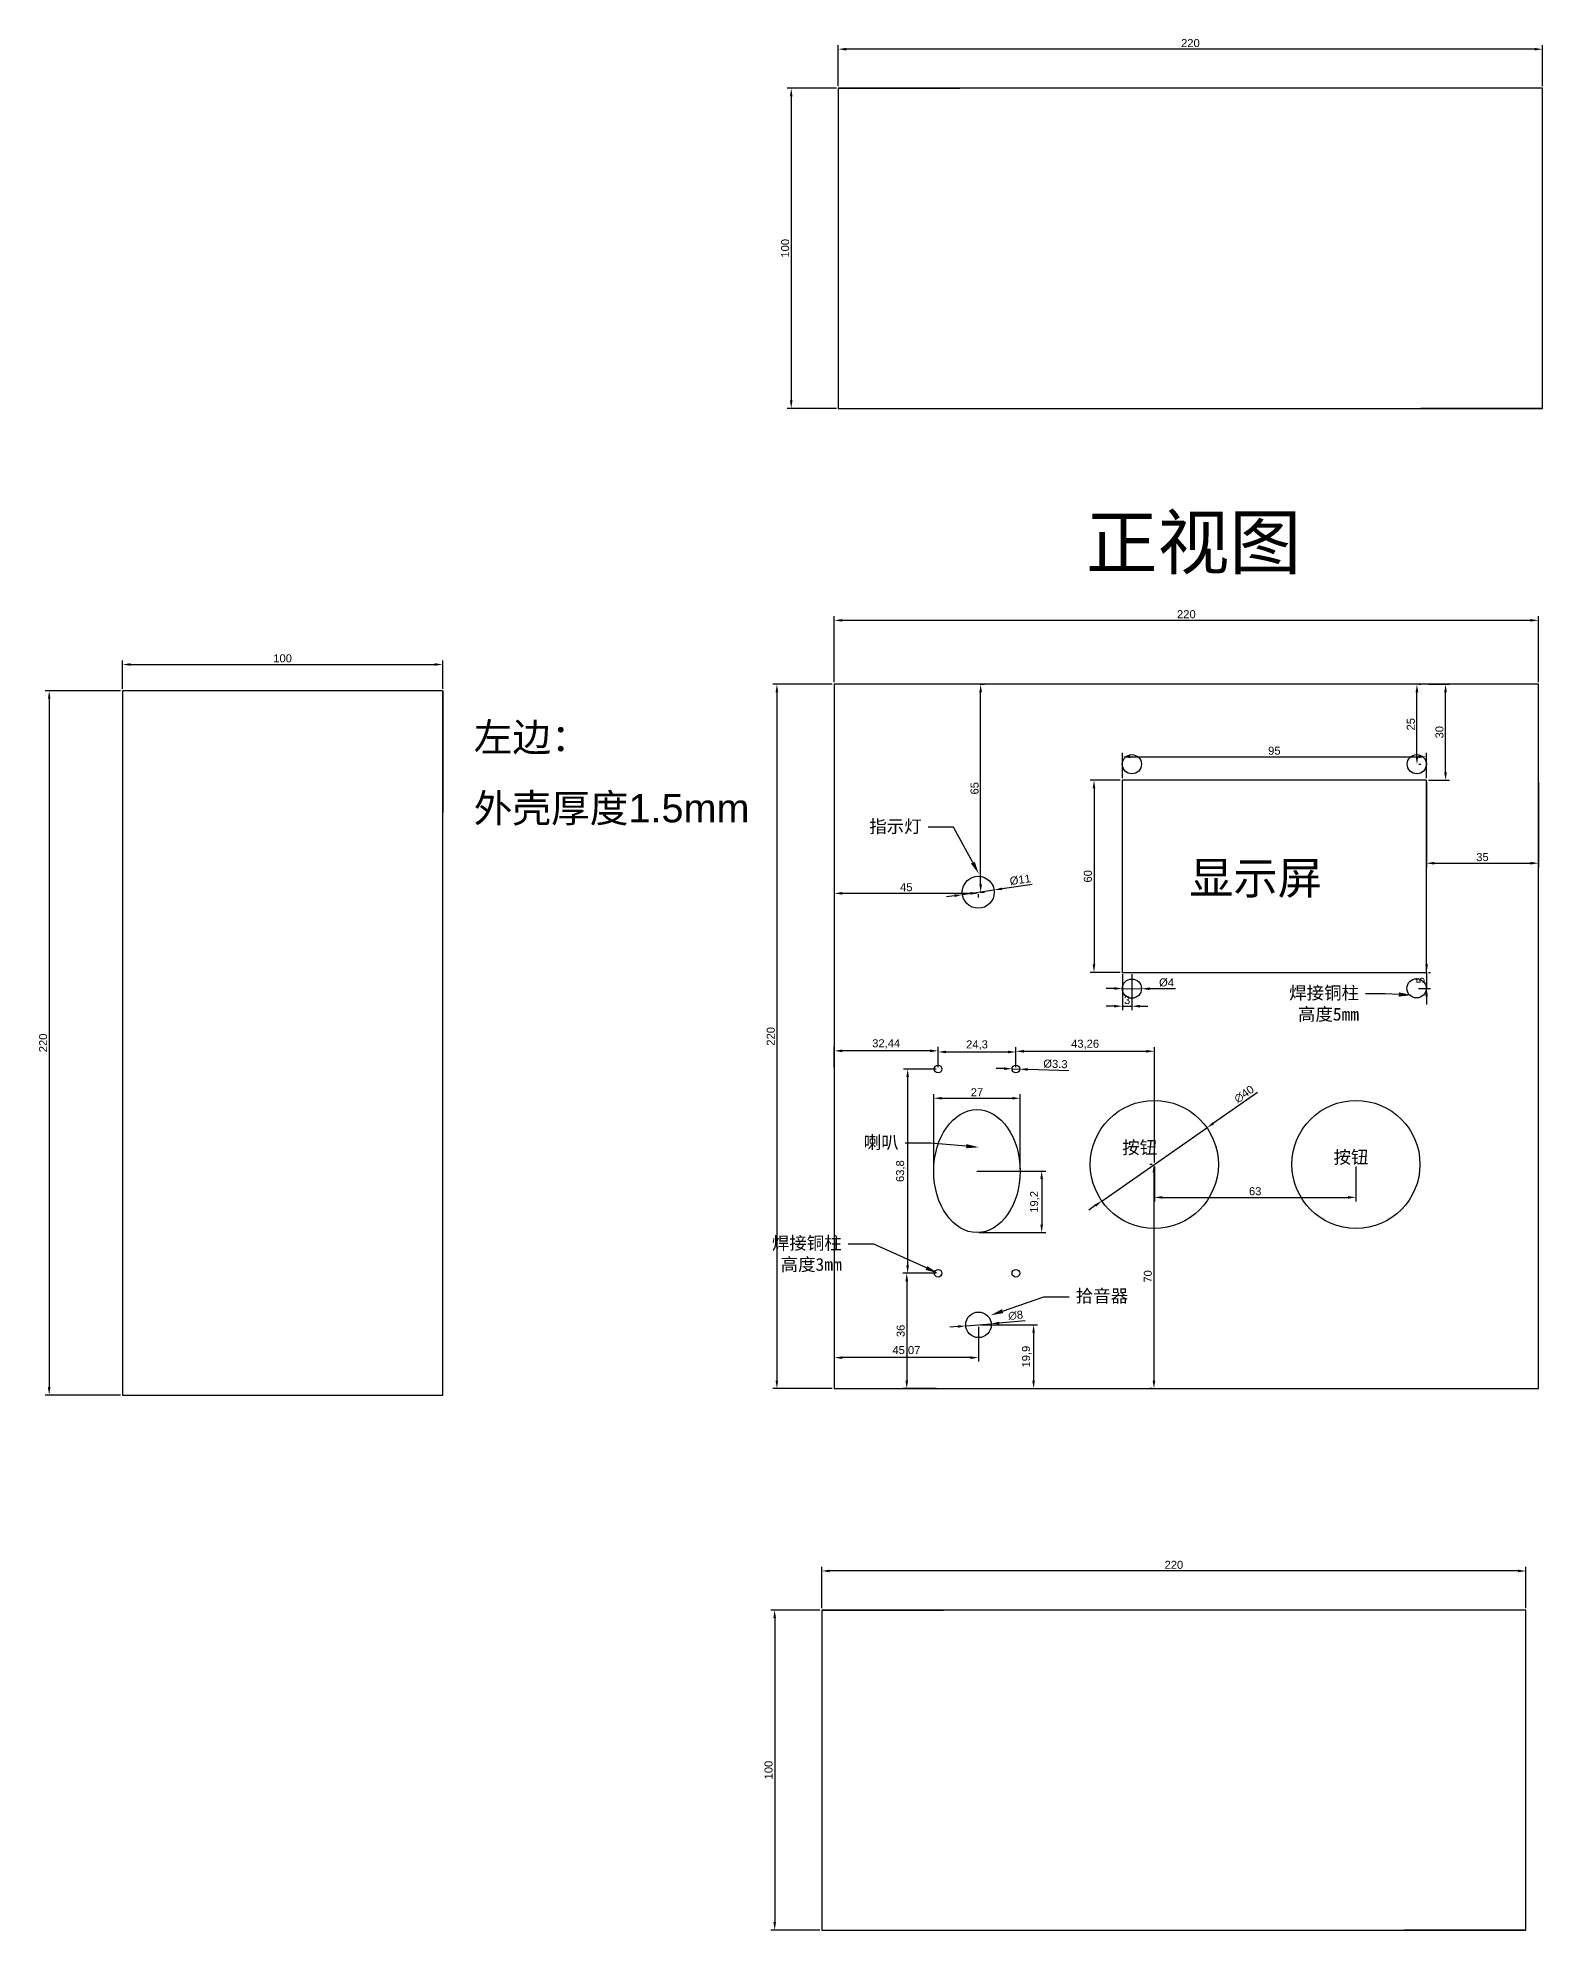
# Model space of a CAD drawing. Header units: millimetres. Extents: x 2217 to 3511, y 1405 to 1996.
# Drawn here: x 2217 to 2692, y 1405 to 1996 of the extents above; entities that cross this region are included whole.
import ezdxf
from ezdxf import colors
from ezdxf.entities.mleader import LeaderData, LeaderLine
from ezdxf.math import Vec2, Vec3

# ---------------------------------------------------------------- set-up
doc = ezdxf.new("R2010")
doc.units = ezdxf.units.MM
doc.linetypes.add('JIS_02_1.2', pattern=[2.5, 1.25, -1.25])
doc.layers.add('虚线', color=7, linetype='JIS_02_1.2')
doc.styles.get("Standard").update_dxf_attribs({"font": 'arial.ttf'})
doc.dimstyles.new('ISO-25', dxfattribs={"dimtxt": 2.5, "dimasz": 2.5, "dimexe": 1.25, "dimexo": 0.625, "dimtad": 1, "dimtxsty": 'Standard', "dimcen": 2.5, "dimadec": 0, "dimazin": 0, "dimtfac": 1, "dimtmove": 0, "dimatfit": 3, "dimfxl": 1, "dimarcsym": 0})

# ---------------------------------------------------------------- blocks, each defined once
blk = doc.blocks.new('*D17')
at = {"color": 0, "lineweight": -2, "transparency": 16777216}
for p, q in [((2466.07, 1795.14), (2466.07, 1815.72)), ((2686.07, 1795.14), (2686.07, 1815.72)), ((2468.57, 1814.47), (2683.57, 1814.47))]:
    blk.add_line(p, q, dxfattribs=at)
at = {"color": 0, "transparency": 16777216}
for points in [[(2468.57, 1814.88), (2468.57, 1814.05), (2466.07, 1814.47)], [(2683.57, 1814.88), (2683.57, 1814.05), (2686.07, 1814.47)]]:
    blk.add_solid(points, dxfattribs=at)
at = {"layer": 'Defpoints', "color": 0, "transparency": 16777216}
for p in [(2686.07, 1814.47), (2466.07, 1794.51), (2686.07, 1794.51)]:
    blk.add_point(p, dxfattribs=at)
at = {"color": 0, "transparency": 16777216, "insert": (2576.07, 1816.37), "char_height": 2.5, "attachment_point": 5}
blk.add_mtext('220', dxfattribs=at)
blk = doc.blocks.new('*D3')
at = {"color": 0, "lineweight": -2, "transparency": 16777216}
for p, q in [((2527.95, 1731.98), (2518.49, 1730.6)), ((2503.64, 1728.43), (2501.17, 1728.07)), ((2506.12, 1728.79), (2516.01, 1730.24))]:
    blk.add_line(p, q, dxfattribs=at)
at = {"color": 0, "transparency": 16777216}
for points in [[(2503.58, 1728.84), (2503.7, 1728.02), (2506.12, 1728.79)], [(2518.43, 1731.01), (2518.55, 1730.18), (2516.01, 1730.24)]]:
    blk.add_solid(points, dxfattribs=at)
at = {"layer": 'Defpoints', "color": 0, "transparency": 16777216}
for p in [(2506.12, 1728.79), (2516.01, 1730.24)]:
    blk.add_point(p, dxfattribs=at)
at = {"color": 0, "transparency": 16777216, "insert": (2524.17, 1733.42), "char_height": 2.5, "attachment_point": 5, "rotation": 8.30078}
blk.add_mtext('%%C11', dxfattribs=at)
blk = doc.blocks.new('*D4')
at = {"color": 0, "lineweight": -2, "transparency": 16777216}
for p, q in [((2556.07, 1765.14), (2556.07, 1773.09)), ((2558.57, 1771.84), (2648.57, 1771.84)), ((2651.07, 1765.14), (2651.07, 1773.09))]:
    blk.add_line(p, q, dxfattribs=at)
at = {"color": 0, "transparency": 16777216}
for points in [[(2558.57, 1772.25), (2558.57, 1771.42), (2556.07, 1771.84)], [(2648.57, 1772.25), (2648.57, 1771.42), (2651.07, 1771.84)]]:
    blk.add_solid(points, dxfattribs=at)
at = {"layer": 'Defpoints', "color": 0, "transparency": 16777216}
for p in [(2651.07, 1771.84), (2556.07, 1764.51), (2651.07, 1764.51)]:
    blk.add_point(p, dxfattribs=at)
at = {"color": 0, "transparency": 16777216, "insert": (2603.57, 1773.74), "char_height": 2.5, "attachment_point": 5}
blk.add_mtext('95', dxfattribs=at)
blk = doc.blocks.new('*D5')
at = {"color": 0, "lineweight": -2, "transparency": 16777216}
for p, q in [((2555.44, 1764.51), (2545.97, 1764.51)), ((2547.22, 1762.01), (2547.22, 1707.01)), ((2555.44, 1704.51), (2545.97, 1704.51))]:
    blk.add_line(p, q, dxfattribs=at)
at = {"color": 0, "transparency": 16777216}
for points in [[(2546.8, 1762.01), (2547.64, 1762.01), (2547.22, 1764.51)], [(2546.8, 1707.01), (2547.64, 1707.01), (2547.22, 1704.51)]]:
    blk.add_solid(points, dxfattribs=at)
at = {"layer": 'Defpoints', "color": 0, "transparency": 16777216}
for p in [(2556.07, 1764.51), (2547.22, 1704.51), (2556.07, 1704.51)]:
    blk.add_point(p, dxfattribs=at)
at = {"color": 0, "transparency": 16777216, "insert": (2545.32, 1734.51), "char_height": 2.5, "attachment_point": 5, "rotation": 90}
blk.add_mtext('60', dxfattribs=at)
blk = doc.blocks.new('*D6')
at = {"color": 0, "lineweight": -2, "transparency": 16777216}
for p, q in [((2504.66, 1593.86), (2502.17, 1593.65)), ((2507.15, 1594.07), (2515.12, 1594.75)), ((2525.69, 1595.65), (2517.61, 1594.96))]:
    blk.add_line(p, q, dxfattribs=at)
at = {"color": 0, "transparency": 16777216}
for points in [[(2504.62, 1594.28), (2504.69, 1593.45), (2507.15, 1594.07)], [(2517.58, 1595.37), (2517.65, 1594.54), (2515.12, 1594.75)]]:
    blk.add_solid(points, dxfattribs=at)
at = {"layer": 'Defpoints', "color": 0, "transparency": 16777216}
for p in [(2507.15, 1594.07), (2515.12, 1594.75)]:
    blk.add_point(p, dxfattribs=at)
at = {"color": 0, "transparency": 16777216, "insert": (2522.73, 1597.37), "char_height": 2.5, "attachment_point": 5, "rotation": 4.84867}
blk.add_mtext('∅8', dxfattribs=at)
blk = doc.blocks.new('*D7')
at = {"color": 0, "lineweight": -2, "transparency": 16777216}
for p, q in [((2651.07, 1763.89), (2651.07, 1737.35)), ((2686.07, 1763.89), (2686.07, 1737.35)), ((2653.57, 1738.6), (2683.57, 1738.6))]:
    blk.add_line(p, q, dxfattribs=at)
at = {"color": 0, "transparency": 16777216}
for points in [[(2653.57, 1739.02), (2653.57, 1738.18), (2651.07, 1738.6)], [(2683.57, 1739.02), (2683.57, 1738.18), (2686.07, 1738.6)]]:
    blk.add_solid(points, dxfattribs=at)
at = {"layer": 'Defpoints', "color": 0, "transparency": 16777216}
for p in [(2651.07, 1764.51), (2686.07, 1764.51), (2686.07, 1738.6)]:
    blk.add_point(p, dxfattribs=at)
at = {"color": 0, "transparency": 16777216, "insert": (2668.57, 1740.5), "char_height": 2.5, "attachment_point": 5}
blk.add_mtext('35', dxfattribs=at)
blk = doc.blocks.new('*D8')
at = {"color": 0, "lineweight": -2, "transparency": 16777216}
for p, q in [((2651.69, 1794.51), (2658.3, 1794.51)), ((2657.05, 1767.01), (2657.05, 1792.01)), ((2651.69, 1764.51), (2658.3, 1764.51))]:
    blk.add_line(p, q, dxfattribs=at)
at = {"color": 0, "transparency": 16777216}
for points in [[(2656.63, 1792.01), (2657.47, 1792.01), (2657.05, 1794.51)], [(2656.63, 1767.01), (2657.47, 1767.01), (2657.05, 1764.51)]]:
    blk.add_solid(points, dxfattribs=at)
at = {"layer": 'Defpoints', "color": 0, "transparency": 16777216}
for p in [(2651.07, 1794.51), (2657.05, 1794.51), (2651.07, 1764.51)]:
    blk.add_point(p, dxfattribs=at)
at = {"color": 0, "transparency": 16777216, "insert": (2655.15, 1779.51), "char_height": 2.5, "attachment_point": 5, "rotation": 90}
blk.add_mtext('30', dxfattribs=at)
blk = doc.blocks.new('*D9')
at = {"color": 0, "lineweight": -2, "transparency": 16777216}
for p, q in [((2466.07, 1728.89), (2466.07, 1727.94)), ((2508.57, 1729.19), (2468.57, 1729.19)), ((2511.07, 1728.89), (2511.07, 1727.94))]:
    blk.add_line(p, q, dxfattribs=at)
at = {"color": 0, "transparency": 16777216}
for points in [[(2468.57, 1729.61), (2468.57, 1728.77), (2466.07, 1729.19)], [(2508.57, 1729.61), (2508.57, 1728.77), (2511.07, 1729.19)]]:
    blk.add_solid(points, dxfattribs=at)
at = {"layer": 'Defpoints', "color": 0, "transparency": 16777216}
for p in [(2466.07, 1729.51), (2466.07, 1729.19), (2511.07, 1729.51)]:
    blk.add_point(p, dxfattribs=at)
at = {"color": 0, "transparency": 16777216, "insert": (2488.57, 1731.09), "char_height": 2.5, "attachment_point": 5}
blk.add_mtext('45', dxfattribs=at)
blk = doc.blocks.new('*D10')
at = {"color": 0, "lineweight": -2, "transparency": 16777216}
for p, q in [((2511.69, 1794.51), (2513.06, 1794.51)), ((2511.81, 1732.01), (2511.81, 1792.01)), ((2511.69, 1729.51), (2513.06, 1729.51))]:
    blk.add_line(p, q, dxfattribs=at)
at = {"color": 0, "transparency": 16777216}
for points in [[(2511.39, 1792.01), (2512.23, 1792.01), (2511.81, 1794.51)], [(2511.39, 1732.01), (2512.23, 1732.01), (2511.81, 1729.51)]]:
    blk.add_solid(points, dxfattribs=at)
at = {"layer": 'Defpoints', "color": 0, "transparency": 16777216}
for p in [(2511.07, 1794.51), (2511.81, 1794.51), (2511.07, 1729.51)]:
    blk.add_point(p, dxfattribs=at)
at = {"color": 0, "transparency": 16777216, "insert": (2509.91, 1762.01), "char_height": 2.5, "attachment_point": 5, "rotation": 90}
blk.add_mtext('65', dxfattribs=at)
blk = doc.blocks.new('*D11')
at = {"color": 0, "lineweight": -2, "transparency": 16777216}
for p, q in [((2598.34, 1667.01), (2584.52, 1657.38)), ((2549.66, 1633.08), (2582.47, 1655.95)), ((2547.61, 1631.65), (2545.56, 1630.22))]:
    blk.add_line(p, q, dxfattribs=at)
at = {"color": 0, "transparency": 16777216}
for points in [[(2584.28, 1657.72), (2584.76, 1657.04), (2582.47, 1655.95)], [(2547.37, 1631.99), (2547.85, 1631.3), (2549.66, 1633.08)]]:
    blk.add_solid(points, dxfattribs=at)
at = {"layer": 'Defpoints', "color": 0, "transparency": 16777216}
for p in [(2582.47, 1655.95), (2549.66, 1633.08)]:
    blk.add_point(p, dxfattribs=at)
at = {"color": 0, "transparency": 16777216, "insert": (2594.12, 1666.47), "char_height": 2.5, "attachment_point": 5, "rotation": 34.88282}
blk.add_mtext('∅40', dxfattribs=at)
blk = doc.blocks.new('*D12')
at = {"color": 0, "lineweight": -2, "transparency": 16777216}
for p, q in [((2566.07, 1643.89), (2566.07, 1632.97)), ((2629.07, 1643.89), (2629.07, 1632.97)), ((2568.57, 1634.22), (2626.57, 1634.22))]:
    blk.add_line(p, q, dxfattribs=at)
at = {"color": 0, "transparency": 16777216}
for points in [[(2568.57, 1634.63), (2568.57, 1633.8), (2566.07, 1634.22)], [(2626.57, 1634.63), (2626.57, 1633.8), (2629.07, 1634.22)]]:
    blk.add_solid(points, dxfattribs=at)
at = {"layer": 'Defpoints', "color": 0, "transparency": 16777216}
for p in [(2566.07, 1644.51), (2629.07, 1644.51), (2629.07, 1634.22)]:
    blk.add_point(p, dxfattribs=at)
at = {"color": 0, "transparency": 16777216, "insert": (2597.57, 1636.12), "char_height": 2.5, "attachment_point": 5}
blk.add_mtext('63', dxfattribs=at)
blk = doc.blocks.new('*D13')
at = {"color": 0, "lineweight": -2, "transparency": 16777216}
for p, q in [((2565.44, 1644.51), (2564.7, 1644.51)), ((2565.95, 1642.01), (2565.95, 1577.01)), ((2565.44, 1574.51), (2564.7, 1574.51))]:
    blk.add_line(p, q, dxfattribs=at)
at = {"color": 0, "transparency": 16777216}
for points in [[(2565.53, 1642.01), (2566.37, 1642.01), (2565.95, 1644.51)], [(2565.53, 1577.01), (2566.37, 1577.01), (2565.95, 1574.51)]]:
    blk.add_solid(points, dxfattribs=at)
at = {"layer": 'Defpoints', "color": 0, "transparency": 16777216}
for p in [(2566.07, 1644.51), (2565.95, 1574.51), (2566.07, 1574.51)]:
    blk.add_point(p, dxfattribs=at)
at = {"color": 0, "transparency": 16777216, "insert": (2564.05, 1609.51), "char_height": 2.5, "attachment_point": 5, "rotation": 90}
blk.add_mtext('70', dxfattribs=at)
blk = doc.blocks.new('*D14')
at = {"layer": 'Defpoints', "color": 0, "lineweight": -2, "transparency": 16777216}
for p, q in [((2465.44, 1794.51), (2446.9, 1794.51)), ((2448.15, 1792.01), (2448.15, 1577.01)), ((2465.44, 1574.51), (2446.9, 1574.51))]:
    blk.add_line(p, q, dxfattribs=at)
at = {"layer": 'Defpoints', "color": 0, "transparency": 16777216}
for p in [(2466.07, 1794.51), (2448.15, 1574.51), (2466.07, 1574.51)]:
    blk.add_point(p, dxfattribs=at)
for points in [[(2447.73, 1792.01), (2448.56, 1792.01), (2448.15, 1794.51)], [(2447.73, 1577.01), (2448.56, 1577.01), (2448.15, 1574.51)]]:
    blk.add_solid(points, dxfattribs=at)
at = {"layer": 'Defpoints', "color": 0, "transparency": 16777216, "insert": (2446.24, 1684.51), "char_height": 2.5, "attachment_point": 5, "rotation": 90}
blk.add_mtext('220', dxfattribs=at)
blk = doc.blocks.new('*D15')
at = {"layer": 'Defpoints', "color": 0, "lineweight": -2, "transparency": 16777216}
for p, q in [((2553.56, 1699.47), (2551.06, 1699.49)), ((2556.06, 1699.45), (2562.06, 1699.4)), ((2572.67, 1699.32), (2564.56, 1699.38))]:
    blk.add_line(p, q, dxfattribs=at)
at = {"layer": 'Defpoints', "color": 0, "transparency": 16777216}
for p in [(2556.06, 1699.45), (2562.06, 1699.4)]:
    blk.add_point(p, dxfattribs=at)
for points in [[(2553.57, 1699.89), (2553.56, 1699.05), (2556.06, 1699.45)], [(2564.57, 1699.8), (2564.56, 1698.96), (2562.06, 1699.4)]]:
    blk.add_solid(points, dxfattribs=at)
at = {"layer": 'Defpoints', "color": 0, "transparency": 16777216, "insert": (2569.88, 1701.31), "char_height": 2.5, "attachment_point": 5, "rotation": 359.53405}
blk.add_mtext('%%C4', dxfattribs=at)
blk = doc.blocks.new('*D16')
at = {"layer": 'Defpoints', "color": 0, "lineweight": -2, "transparency": 16777216}
for p, q in [((2651.13, 1707.01), (2651.13, 1709.51)), ((2651.13, 1704.51), (2651.13, 1699.51)), ((2651.69, 1704.51), (2652.38, 1704.51)), ((2648.63, 1699.51), (2652.38, 1699.51)), ((2651.13, 1697.01), (2651.13, 1694.51))]:
    blk.add_line(p, q, dxfattribs=at)
at = {"layer": 'Defpoints', "color": 0, "transparency": 16777216}
for p in [(2651.07, 1704.51), (2648, 1699.51), (2651.13, 1699.51)]:
    blk.add_point(p, dxfattribs=at)
for points in [[(2650.71, 1707.01), (2651.54, 1707.01), (2651.13, 1704.51)], [(2650.71, 1697.01), (2651.54, 1697.01), (2651.13, 1699.51)]]:
    blk.add_solid(points, dxfattribs=at)
at = {"layer": 'Defpoints', "color": 0, "transparency": 16777216, "insert": (2649.23, 1702.01), "char_height": 2.5, "attachment_point": 5, "rotation": 90}
blk.add_mtext('5', dxfattribs=at)
blk = doc.blocks.new('*D41')
at = {"color": 0, "lineweight": -2, "transparency": 16777216}
for p, q in [((2243.73, 1793.09), (2243.73, 1801.93)), ((2246.23, 1800.68), (2341.23, 1800.68)), ((2343.73, 1793.09), (2343.73, 1801.93))]:
    blk.add_line(p, q, dxfattribs=at)
at = {"color": 0, "transparency": 16777216}
for points in [[(2246.23, 1801.09), (2246.23, 1800.26), (2243.73, 1800.68)], [(2341.23, 1801.09), (2341.23, 1800.26), (2343.73, 1800.68)]]:
    blk.add_solid(points, dxfattribs=at)
at = {"layer": 'Defpoints', "color": 0, "transparency": 16777216}
for p in [(2343.73, 1800.68), (2243.73, 1792.47), (2343.73, 1792.47)]:
    blk.add_point(p, dxfattribs=at)
at = {"color": 0, "transparency": 16777216, "insert": (2293.73, 1802.58), "char_height": 2.5, "attachment_point": 5}
blk.add_mtext('100', dxfattribs=at)
blk = doc.blocks.new('*D42')
at = {"color": 0, "lineweight": -2, "transparency": 16777216}
for p, q in [((2243.11, 1792.47), (2219.55, 1792.47)), ((2220.8, 1789.97), (2220.8, 1574.97)), ((2243.11, 1572.47), (2219.55, 1572.47))]:
    blk.add_line(p, q, dxfattribs=at)
at = {"color": 0, "transparency": 16777216}
for points in [[(2220.38, 1789.97), (2221.21, 1789.97), (2220.8, 1792.47)], [(2220.38, 1574.97), (2221.21, 1574.97), (2220.8, 1572.47)]]:
    blk.add_solid(points, dxfattribs=at)
at = {"layer": 'Defpoints', "color": 0, "transparency": 16777216}
for p in [(2243.73, 1792.47), (2220.8, 1572.47), (2243.73, 1572.47)]:
    blk.add_point(p, dxfattribs=at)
at = {"color": 0, "transparency": 16777216, "insert": (2218.9, 1682.47), "char_height": 2.5, "attachment_point": 5, "rotation": 90}
blk.add_mtext('220', dxfattribs=at)
blk = doc.blocks.new('*D49')
at = {"color": 0, "lineweight": -2, "transparency": 16777216}
for p, q in [((2467.34, 1981.31), (2467.34, 1994.13)), ((2684.84, 1992.88), (2469.84, 1992.88)), ((2687.34, 1981.31), (2687.34, 1994.13))]:
    blk.add_line(p, q, dxfattribs=at)
at = {"color": 0, "transparency": 16777216}
for points in [[(2469.84, 1993.3), (2469.84, 1992.46), (2467.34, 1992.88)], [(2684.84, 1993.3), (2684.84, 1992.46), (2687.34, 1992.88)]]:
    blk.add_solid(points, dxfattribs=at)
at = {"layer": 'Defpoints', "color": 0, "transparency": 16777216}
for p in [(2467.34, 1992.88), (2467.34, 1980.68), (2687.34, 1980.68)]:
    blk.add_point(p, dxfattribs=at)
at = {"color": 0, "transparency": 16777216, "insert": (2577.34, 1994.78), "char_height": 2.5, "attachment_point": 5}
blk.add_mtext('220', dxfattribs=at)
blk = doc.blocks.new('*D50')
at = {"color": 0, "lineweight": -2, "transparency": 16777216}
for p, q in [((2466.72, 1980.68), (2451.38, 1980.68)), ((2452.63, 1978.18), (2452.63, 1883.18)), ((2466.72, 1880.68), (2451.38, 1880.68))]:
    blk.add_line(p, q, dxfattribs=at)
at = {"color": 0, "transparency": 16777216}
for points in [[(2452.21, 1978.18), (2453.04, 1978.18), (2452.63, 1980.68)], [(2452.21, 1883.18), (2453.04, 1883.18), (2452.63, 1880.68)]]:
    blk.add_solid(points, dxfattribs=at)
at = {"layer": 'Defpoints', "color": 0, "transparency": 16777216}
for p in [(2467.34, 1980.68), (2452.63, 1880.68), (2467.34, 1880.68)]:
    blk.add_point(p, dxfattribs=at)
at = {"color": 0, "transparency": 16777216, "insert": (2450.73, 1930.68), "char_height": 2.5, "attachment_point": 5, "rotation": 90}
blk.add_mtext('100', dxfattribs=at)
blk = doc.blocks.new('*D51')
at = {"color": 0, "lineweight": -2, "transparency": 16777216}
for p, q in [((2462.17, 1505.94), (2462.17, 1518.76)), ((2679.67, 1517.51), (2464.67, 1517.51)), ((2682.17, 1505.94), (2682.17, 1518.76))]:
    blk.add_line(p, q, dxfattribs=at)
at = {"color": 0, "transparency": 16777216}
for points in [[(2464.67, 1517.93), (2464.67, 1517.1), (2462.17, 1517.51)], [(2679.67, 1517.93), (2679.67, 1517.1), (2682.17, 1517.51)]]:
    blk.add_solid(points, dxfattribs=at)
at = {"layer": 'Defpoints', "color": 0, "transparency": 16777216}
for p in [(2462.17, 1517.51), (2462.17, 1505.32), (2682.17, 1505.32)]:
    blk.add_point(p, dxfattribs=at)
at = {"color": 0, "transparency": 16777216, "insert": (2572.17, 1519.42), "char_height": 2.5, "attachment_point": 5}
blk.add_mtext('220', dxfattribs=at)
blk = doc.blocks.new('*D52')
at = {"color": 0, "lineweight": -2, "transparency": 16777216}
for p, q in [((2461.55, 1505.32), (2446.21, 1505.32)), ((2447.46, 1502.82), (2447.46, 1407.82)), ((2461.55, 1405.32), (2446.21, 1405.32))]:
    blk.add_line(p, q, dxfattribs=at)
at = {"color": 0, "transparency": 16777216}
for points in [[(2447.04, 1502.82), (2447.87, 1502.82), (2447.46, 1505.32)], [(2447.04, 1407.82), (2447.87, 1407.82), (2447.46, 1405.32)]]:
    blk.add_solid(points, dxfattribs=at)
at = {"layer": 'Defpoints', "color": 0, "transparency": 16777216}
for p in [(2462.17, 1505.32), (2447.46, 1405.32), (2462.17, 1405.32)]:
    blk.add_point(p, dxfattribs=at)
at = {"color": 0, "transparency": 16777216, "insert": (2445.55, 1455.32), "char_height": 2.5, "attachment_point": 5, "rotation": 90}
blk.add_mtext('100', dxfattribs=at)
blk = doc.blocks.new('*D63')
at = {"color": 0, "lineweight": -2, "transparency": 16777216}
for p, q in [((2519.11, 1674.44), (2516.61, 1674.52)), ((2521.61, 1674.36), (2524.01, 1674.27)), ((2539.36, 1673.76), (2526.5, 1674.19))]:
    blk.add_line(p, q, dxfattribs=at)
at = {"color": 0, "transparency": 16777216}
for points in [[(2519.12, 1674.86), (2519.09, 1674.02), (2521.61, 1674.36)], [(2526.52, 1674.61), (2526.49, 1673.77), (2524.01, 1674.27)]]:
    blk.add_solid(points, dxfattribs=at)
at = {"layer": 'Defpoints', "color": 0, "transparency": 16777216}
for p in [(2521.61, 1674.36), (2524.01, 1674.27)]:
    blk.add_point(p, dxfattribs=at)
at = {"color": 0, "transparency": 16777216, "insert": (2535.17, 1675.87), "char_height": 2.5, "attachment_point": 5, "rotation": 358.07458}
blk.add_mtext('%%C3.3', dxfattribs=at)
blk = doc.blocks.new('*D64')
at = {"color": 0, "lineweight": -2, "transparency": 16777216}
for p, q in [((2497.88, 1674.31), (2487.75, 1674.31)), ((2489, 1671.81), (2489, 1613.01)), ((2497.88, 1610.51), (2487.75, 1610.51))]:
    blk.add_line(p, q, dxfattribs=at)
at = {"color": 0, "transparency": 16777216}
for points in [[(2488.58, 1671.81), (2489.41, 1671.81), (2489, 1674.31)], [(2488.58, 1613.01), (2489.41, 1613.01), (2489, 1610.51)]]:
    blk.add_solid(points, dxfattribs=at)
at = {"layer": 'Defpoints', "color": 0, "transparency": 16777216}
for p in [(2498.51, 1674.31), (2489, 1610.51), (2498.51, 1610.51)]:
    blk.add_point(p, dxfattribs=at)
at = {"color": 0, "transparency": 16777216, "insert": (2486.87, 1642.41), "char_height": 2.5, "attachment_point": 5, "rotation": 90}
blk.add_mtext('63,8', dxfattribs=at)
blk = doc.blocks.new('*D65')
at = {"color": 0, "lineweight": -2, "transparency": 16777216}
for p, q in [((2498.51, 1674.94), (2498.51, 1680.89)), ((2501.01, 1679.64), (2520.31, 1679.64)), ((2522.81, 1674.94), (2522.81, 1680.89))]:
    blk.add_line(p, q, dxfattribs=at)
at = {"color": 0, "transparency": 16777216}
for points in [[(2501.01, 1680.06), (2501.01, 1679.22), (2498.51, 1679.64)], [(2520.31, 1680.06), (2520.31, 1679.22), (2522.81, 1679.64)]]:
    blk.add_solid(points, dxfattribs=at)
at = {"layer": 'Defpoints', "color": 0, "transparency": 16777216}
for p in [(2522.81, 1679.64), (2498.51, 1674.31), (2522.81, 1674.31)]:
    blk.add_point(p, dxfattribs=at)
at = {"color": 0, "transparency": 16777216, "insert": (2510.66, 1681.77), "char_height": 2.5, "attachment_point": 5}
blk.add_mtext('24,3', dxfattribs=at)
blk = doc.blocks.new('*D62')
at = {"color": 0, "lineweight": -2, "transparency": 16777216}
for p, q in [((2497.16, 1643.04), (2497.16, 1666.43)), ((2499.66, 1665.18), (2521.66, 1665.18)), ((2524.16, 1643.04), (2524.16, 1666.43))]:
    blk.add_line(p, q, dxfattribs=at)
at = {"color": 0, "transparency": 16777216}
for points in [[(2499.66, 1665.6), (2499.66, 1664.77), (2497.16, 1665.18)], [(2521.66, 1665.6), (2521.66, 1664.77), (2524.16, 1665.18)]]:
    blk.add_solid(points, dxfattribs=at)
at = {"layer": 'Defpoints', "color": 0, "transparency": 16777216}
for p in [(2524.16, 1665.18), (2497.16, 1642.41), (2524.16, 1642.41)]:
    blk.add_point(p, dxfattribs=at)
at = {"color": 0, "transparency": 16777216, "insert": (2510.66, 1667.06), "char_height": 2.5, "attachment_point": 5}
blk.add_mtext('27', dxfattribs=at)
blk = doc.blocks.new('*D66')
at = {"color": 0, "lineweight": -2, "transparency": 16777216}
for p, q in [((2511.28, 1642.41), (2532.12, 1642.41)), ((2530.87, 1639.91), (2530.87, 1625.71)), ((2511.28, 1623.21), (2532.12, 1623.21))]:
    blk.add_line(p, q, dxfattribs=at)
at = {"color": 0, "transparency": 16777216}
for points in [[(2530.45, 1639.91), (2531.29, 1639.91), (2530.87, 1642.41)], [(2530.45, 1625.71), (2531.29, 1625.71), (2530.87, 1623.21)]]:
    blk.add_solid(points, dxfattribs=at)
at = {"layer": 'Defpoints', "color": 0, "transparency": 16777216}
for p in [(2510.66, 1642.41), (2510.66, 1623.21), (2530.87, 1623.21)]:
    blk.add_point(p, dxfattribs=at)
at = {"color": 0, "transparency": 16777216, "insert": (2528.74, 1632.81), "char_height": 2.5, "attachment_point": 5, "rotation": 90}
blk.add_mtext('19,2', dxfattribs=at)
blk = doc.blocks.new('*D67')
at = {"color": 0, "lineweight": -2, "transparency": 16777216}
for p, q in [((2497.88, 1610.51), (2487.47, 1610.51)), ((2488.72, 1608.01), (2488.72, 1577.01)), ((2497.88, 1574.51), (2487.47, 1574.51))]:
    blk.add_line(p, q, dxfattribs=at)
at = {"color": 0, "transparency": 16777216}
for points in [[(2488.3, 1608.01), (2489.14, 1608.01), (2488.72, 1610.51)], [(2488.3, 1577.01), (2489.14, 1577.01), (2488.72, 1574.51)]]:
    blk.add_solid(points, dxfattribs=at)
at = {"layer": 'Defpoints', "color": 0, "transparency": 16777216}
for p in [(2498.51, 1610.51), (2488.72, 1574.51), (2498.51, 1574.51)]:
    blk.add_point(p, dxfattribs=at)
at = {"color": 0, "transparency": 16777216, "insert": (2486.82, 1592.51), "char_height": 2.5, "attachment_point": 5, "rotation": 90}
blk.add_mtext('36', dxfattribs=at)
blk = doc.blocks.new('*D69')
at = {"color": 0, "lineweight": -2, "transparency": 16777216}
for p, q in [((2466.07, 1674.94), (2466.07, 1681.24)), ((2496.01, 1679.99), (2468.57, 1679.99)), ((2498.51, 1674.94), (2498.51, 1681.24))]:
    blk.add_line(p, q, dxfattribs=at)
at = {"color": 0, "transparency": 16777216}
for points in [[(2468.57, 1680.41), (2468.57, 1679.57), (2466.07, 1679.99)], [(2496.01, 1680.41), (2496.01, 1679.57), (2498.51, 1679.99)]]:
    blk.add_solid(points, dxfattribs=at)
at = {"layer": 'Defpoints', "color": 0, "transparency": 16777216}
for p in [(2466.07, 1679.99), (2466.07, 1674.31), (2498.51, 1674.31)]:
    blk.add_point(p, dxfattribs=at)
at = {"color": 0, "transparency": 16777216, "insert": (2482.29, 1682.12), "char_height": 2.5, "attachment_point": 5}
blk.add_mtext('32,44', dxfattribs=at)
blk = doc.blocks.new('*D70')
at = {"color": 0, "lineweight": -2, "transparency": 16777216}
for p, q in [((2522.81, 1680.26), (2522.81, 1681.1)), ((2525.31, 1679.85), (2563.57, 1679.85)), ((2566.07, 1645.14), (2566.07, 1681.1))]:
    blk.add_line(p, q, dxfattribs=at)
at = {"color": 0, "transparency": 16777216}
for points in [[(2525.31, 1680.27), (2525.31, 1679.43), (2522.81, 1679.85)], [(2563.57, 1680.27), (2563.57, 1679.43), (2566.07, 1679.85)]]:
    blk.add_solid(points, dxfattribs=at)
at = {"layer": 'Defpoints', "color": 0, "transparency": 16777216}
for p in [(2522.81, 1679.64), (2566.07, 1679.85), (2566.07, 1644.51)]:
    blk.add_point(p, dxfattribs=at)
at = {"color": 0, "transparency": 16777216, "insert": (2544.44, 1681.98), "char_height": 2.5, "attachment_point": 5}
blk.add_mtext('43,26', dxfattribs=at)
blk = doc.blocks.new('*D71')
at = {"color": 0, "lineweight": -2, "transparency": 16777216}
for p, q in [((2511.76, 1594.41), (2529.59, 1594.41)), ((2528.34, 1591.91), (2528.34, 1577.01)), ((2511.76, 1574.51), (2529.59, 1574.51))]:
    blk.add_line(p, q, dxfattribs=at)
at = {"color": 0, "transparency": 16777216}
for points in [[(2527.93, 1591.91), (2528.76, 1591.91), (2528.34, 1594.41)], [(2527.93, 1577.01), (2528.76, 1577.01), (2528.34, 1574.51)]]:
    blk.add_solid(points, dxfattribs=at)
at = {"layer": 'Defpoints', "color": 0, "transparency": 16777216}
for p in [(2511.13, 1594.41), (2511.13, 1574.51), (2528.34, 1574.51)]:
    blk.add_point(p, dxfattribs=at)
at = {"color": 0, "transparency": 16777216, "insert": (2526.22, 1584.46), "char_height": 2.5, "attachment_point": 5, "rotation": 90}
blk.add_mtext('19,9', dxfattribs=at)
blk = doc.blocks.new('*D72')
at = {"color": 0, "lineweight": -2, "transparency": 16777216}
for p, q in [((2466.07, 1593.79), (2466.07, 1582.9)), ((2511.13, 1593.79), (2511.13, 1582.9)), ((2508.63, 1584.15), (2468.57, 1584.15))]:
    blk.add_line(p, q, dxfattribs=at)
at = {"color": 0, "transparency": 16777216}
for points in [[(2468.57, 1584.56), (2468.57, 1583.73), (2466.07, 1584.15)], [(2508.63, 1584.56), (2508.63, 1583.73), (2511.13, 1584.15)]]:
    blk.add_solid(points, dxfattribs=at)
at = {"layer": 'Defpoints', "color": 0, "transparency": 16777216}
for p in [(2466.07, 1594.41), (2511.13, 1594.41), (2466.07, 1584.15)]:
    blk.add_point(p, dxfattribs=at)
at = {"color": 0, "transparency": 16777216, "insert": (2488.6, 1586.28), "char_height": 2.5, "attachment_point": 5}
blk.add_mtext('45,07', dxfattribs=at)
blk = doc.blocks.new('*D84')
at = {"color": 0, "lineweight": -2, "transparency": 16777216}
for p, q in [((2883.64, 1762.58), (2883.64, 1766.96)), ((2886.14, 1765.71), (2921.14, 1765.71)), ((2923.64, 1762.58), (2923.64, 1766.96)), ((2556.07, 1703.89), (2556.07, 1692.69)), ((2559.06, 1703.89), (2559.06, 1692.69)), ((2553.57, 1693.94), (2551.07, 1693.94)), ((2556.07, 1693.94), (2559.06, 1693.94)), ((2561.56, 1693.94), (2564.06, 1693.94))]:
    blk.add_line(p, q, dxfattribs=at)
at = {"color": 0, "transparency": 16777216}
for points in [[(2886.14, 1766.12), (2886.14, 1765.29), (2883.64, 1765.71)], [(2921.14, 1766.12), (2921.14, 1765.29), (2923.64, 1765.71)], [(2553.57, 1694.35), (2553.57, 1693.52), (2556.07, 1693.94)], [(2561.56, 1694.35), (2561.56, 1693.52), (2559.06, 1693.94)]]:
    blk.add_solid(points, dxfattribs=at)
at = {"layer": 'Defpoints', "color": 0, "transparency": 16777216}
for p in [(2883.64, 1761.96), (2923.64, 1765.71), (2923.64, 1761.96), (2556.07, 1704.51), (2559.06, 1704.51), (2559.06, 1693.94)]:
    blk.add_point(p, dxfattribs=at)
at = {"color": 0, "transparency": 16777216, "char_height": 2.5, "attachment_point": 5}
for s, insert in [('40', (2903.64, 1767.61)), ('3', (2557.56, 1695.84))]:
    blk.add_mtext(s, dxfattribs=dict(at, insert=insert))
blk = doc.blocks.new('*D82')
at = {"color": 0, "lineweight": -2, "transparency": 16777216}
for p, q in [((2648.11, 1772.01), (2648.11, 1792.01)), ((2648.69, 1794.51), (2649.36, 1794.51)), ((2648.69, 1769.51), (2649.36, 1769.51))]:
    blk.add_line(p, q, dxfattribs=at)
at = {"color": 0, "transparency": 16777216}
for points in [[(2647.69, 1792.01), (2648.53, 1792.01), (2648.11, 1794.51)], [(2647.69, 1772.01), (2648.53, 1772.01), (2648.11, 1769.51)]]:
    blk.add_solid(points, dxfattribs=at)
at = {"layer": 'Defpoints', "color": 0, "transparency": 16777216}
for p in [(2648.07, 1794.51), (2648.11, 1794.51), (2648.07, 1769.51)]:
    blk.add_point(p, dxfattribs=at)
at = {"color": 0, "transparency": 16777216, "insert": (2646.21, 1782.01), "char_height": 2.5, "attachment_point": 5, "rotation": 90}
blk.add_mtext('25', dxfattribs=at)

msp = doc.modelspace()

# ---------------------------------------------------------------- linework, layer by layer
for p, q in [((2467.343, 1980.683), (2505.343, 1980.683)), ((2687.343, 1980.683), (2649.343, 1980.683)), ((2467.343, 1880.683), (2505.343, 1880.683)), ((2687.343, 1880.683), (2649.343, 1880.683)), ((2343.731, 1792.47), (2343.731, 1754.47)), ((2510.656, 1642.415), (2524.156, 1642.415)), ((2343.731, 1572.47), (2343.731, 1610.47)), ((2462.171, 1505.316), (2500.171, 1505.316)), ((2682.171, 1505.316), (2644.171, 1505.316)), ((2462.171, 1405.316), (2500.171, 1405.316)), ((2682.171, 1405.316), (2644.171, 1405.316))]:
    msp.add_line(p, q)
for points in [[(2467.343, 1880.683), (2687.343, 1880.683), (2687.343, 1980.683), (2467.343, 1980.683)], [(2243.731, 1572.47), (2343.731, 1572.47), (2343.731, 1792.47), (2243.731, 1792.47)], [(2466.065, 1574.514), (2686.065, 1574.514), (2686.065, 1794.514), (2466.065, 1794.514)], [(2556.065, 1704.514), (2651.065, 1704.514), (2651.065, 1764.514), (2556.065, 1764.514)], [(2462.171, 1405.316), (2682.171, 1405.316), (2682.171, 1505.316), (2462.171, 1505.316)]]:
    msp.add_lwpolyline(points, close=True)
for centre, radius in [((2511.065, 1729.514), 5), ((2498.506, 1674.315), 1.2), ((2522.806, 1674.315), 1.2), ((2566.065, 1644.514), 20), ((2629.065, 1644.514), 20), ((2498.506, 1610.515), 1.2), ((2522.806, 1610.515), 1.2), ((2511.134, 1594.41), 4)]:
    msp.add_circle(centre, radius)
msp.add_ellipse((2510.656, 1642.415), major_axis=(0, -19.2), ratio=0.703125)
at = {"layer": 'Defpoints'}
for centre in [(2559.065, 1769.514), (2648.065, 1769.514), (2559.064, 1699.426), (2648.003, 1699.514)]:
    msp.add_circle(centre, 3, dxfattribs=at)

# ---------------------------------------------------------------- texts
at = {"attachment_point": 1}
for s, width, gutter_width, insert, char_height in [('{\\fSimSun|b0|i0|c134|p2;正视图}', 664.79314, 82.187, (2544.676, 1847.069), 16.4373), ('{\\fSimSun|b0|i0|c134|p2;显示屏}', 275.35973, 50.738, (2576.932, 1739.077), 10.14758), ('{\\fSimSun|b0|i0|c134|p2;按钮}', 19.52565, 12.5, (2556.056, 1651.804), 4), ('{\\fSimSun|b0|i0|c134|p2;按钮}', 19.52565, 12.5, (2622.058, 1648.79), 4)]:
    msp.add_mtext_dynamic_manual_height_columns(s, width=width, gutter_width=gutter_width, heights=[0], dxfattribs=dict(at, insert=insert, char_height=char_height))
at = {"layer": '虚线', "insert": (2353.419, 1782.381), "char_height": 8.86151, "attachment_point": 1}
msp.add_mtext_dynamic_manual_height_columns('\\pxsm1.5;{\\fSimSun|b0|i0|c134|p2;左边：\\P外壳厚度}1.5mm', width=230.64993, gutter_width=44.308, heights=[89.003], dxfattribs=at)

# ---------------------------------------------------------------- dimensions: what is measured, and where the dimension line sits
for base, p1, p2, picture, middle in [((2467.343, 1992.881), (2687.343, 1980.683), (2467.343, 1980.683), '*D49', (2577.343, 1994.783)), ((2686.065, 1814.467), (2466.065, 1794.514), (2686.065, 1794.514), '*D17', (2576.065, 1816.37)), ((2343.731, 1800.675), (2243.731, 1792.47), (2343.731, 1792.47), '*D41', (2293.731, 1802.577)), ((2651.065, 1771.836), (2556.065, 1764.514), (2651.065, 1764.514), '*D4', (2603.565, 1773.738)), ((2923.639, 1765.707), (2883.639, 1761.957), (2923.639, 1761.957), '*D84', (2903.639, 1767.608)), ((2559.064, 1693.935), (2556.065, 1704.514), (2559.064, 1704.514), '*D84', (2557.564, 1695.838)), ((2686.065, 1738.6), (2651.065, 1764.514), (2686.065, 1764.514), '*D7', (2668.565, 1740.503)), ((2466.065, 1729.189), (2511.065, 1729.514), (2466.065, 1729.514), '*D9', (2488.565, 1731.086)), ((2466.065, 1679.991), (2498.506, 1674.315), (2466.065, 1674.315), '*D69', (2482.286, 1682.118)), ((2522.806, 1679.639), (2498.506, 1674.315), (2522.806, 1674.315), '*D65', (2510.656, 1681.767)), ((2566.065, 1679.85), (2522.806, 1679.639), (2566.065, 1644.514), '*D70', (2544.436, 1681.977)), ((2524.156, 1665.182), (2497.156, 1642.415), (2524.156, 1642.415), '*D62', (2510.656, 1667.062)), ((2629.065, 1634.218), (2566.065, 1644.514), (2629.065, 1644.514), '*D12', (2597.565, 1636.121)), ((2466.065, 1584.148), (2511.134, 1594.41), (2466.065, 1594.41), '*D72', (2488.599, 1586.276)), ((2462.171, 1517.514), (2682.171, 1505.316), (2462.171, 1505.316), '*D51', (2572.171, 1519.416))]:
    dim = msp.add_linear_dim(base=base, p1=p1, p2=p2, dimstyle='ISO-25')
    dim.commit()
    dim.dimension.update_dxf_attribs({"geometry": picture, "text_midpoint": middle})
for base, p1, p2, picture, middle in [((2452.628, 1880.683), (2467.343, 1980.683), (2467.343, 1880.683), '*D50', (2450.725, 1930.683)), ((2220.798, 1572.47), (2243.731, 1792.47), (2243.731, 1572.47), '*D42', (2218.896, 1682.47)), ((2511.811, 1794.514), (2511.065, 1729.514), (2511.065, 1794.514), '*D10', (2509.908, 1762.014)), ((2648.109, 1794.514), (2648.065, 1769.514), (2648.065, 1794.514), '*D82', (2646.208, 1782.014)), ((2657.049, 1794.514), (2651.065, 1764.514), (2651.065, 1794.514), '*D8', (2655.146, 1779.514)), ((2547.219, 1704.514), (2556.065, 1764.514), (2556.065, 1704.514), '*D5', (2545.317, 1734.514)), ((2488.996, 1610.515), (2498.506, 1674.315), (2498.506, 1610.515), '*D64', (2486.869, 1642.415)), ((2565.95, 1574.514), (2566.065, 1644.514), (2566.065, 1574.514), '*D13', (2564.047, 1609.514)), ((2530.869, 1623.215), (2510.656, 1642.415), (2510.656, 1623.215), '*D66', (2528.742, 1632.815)), ((2488.719, 1574.514), (2498.506, 1610.515), (2498.506, 1574.514), '*D67', (2486.816, 1592.514)), ((2528.343, 1574.514), (2511.134, 1594.41), (2511.134, 1574.514), '*D71', (2526.215, 1584.462)), ((2447.455, 1405.316), (2462.171, 1505.316), (2462.171, 1405.316), '*D52', (2445.553, 1455.316))]:
    dim = msp.add_linear_dim(base=base, p1=p1, p2=p2, angle=90, dimstyle='ISO-25')
    dim.commit()
    dim.dimension.update_dxf_attribs({"geometry": picture, "text_midpoint": middle})
dim = msp.add_diameter_dim_2p(p1=(2506.117, 1728.792), p2=(2516.013, 1730.236), text='%%C11', dimstyle='ISO-25')
dim.commit()
dim.dimension.update_dxf_attribs({"geometry": '*D3', "text_midpoint": (2524.171, 1733.419)})
dim = msp.add_diameter_dim_2p(p1=(2521.607, 1674.355), p2=(2524.005, 1674.275), text='%%C3.3', dimstyle='ISO-25')
dim.commit()
dim.dimension.update_dxf_attribs({"geometry": '*D63', "text_midpoint": (2535.102, 1673.901), "dimtype": 163})
dim = msp.add_diameter_dim_2p(p1=(2549.659, 1633.076), p2=(2582.472, 1655.952), dimstyle='ISO-25')
dim.commit()
dim.dimension.update_dxf_attribs({"geometry": '*D11', "text_midpoint": (2595.245, 1664.857), "dimtype": 163})
dim = msp.add_diameter_dim_2p(p1=(2507.148, 1594.072), p2=(2515.119, 1594.748), dimstyle='ISO-25')
dim.commit()
dim.dimension.update_dxf_attribs({"geometry": '*D6', "text_midpoint": (2522.73, 1597.373)})
at = {"layer": 'Defpoints'}
for base, p1, p2, picture, middle in [((2448.147, 1574.514), (2466.065, 1794.514), (2466.065, 1574.514), '*D14', (2446.244, 1684.514)), ((2651.127, 1699.514), (2651.065, 1704.514), (2648.003, 1699.514), '*D16', (2649.23, 1702.014))]:
    dim = msp.add_linear_dim(base=base, p1=p1, p2=p2, angle=90, dimstyle='ISO-25', dxfattribs=at)
    dim.commit()
    dim.dimension.update_dxf_attribs({"geometry": picture, "text_midpoint": middle})
dim = msp.add_diameter_dim_2p(p1=(2556.064, 1699.45), p2=(2562.064, 1699.401), text='%%C4', dimstyle='ISO-25', dxfattribs=at)
dim.commit()
dim.dimension.update_dxf_attribs({"geometry": '*D15', "text_midpoint": (2569.867, 1699.338), "dimtype": 163})

# ---------------------------------------------------------------- leaders
ml = msp.add_multileader_mtext('Standard')
ml.set_content('{\\fSimSun|b0|i0|c134|p2;指示灯}', color=256)
ml.set_leader_properties()
ml.build(insert=Vec2(0, 0))
ctx = ml.context
ctx.base_point, ctx.plane_origin = Vec3(2474.926, 1749.822), Vec3(2511.252, 1735.269)
ctx.text_align_type = 2
notes = []
notes.append((ctx, [(0, (1, 1, 0), (2503.371, 1749.822), (-1, 0), 8, [(0, [(2511.252, 1735.269)], 0, [])])]))
ctx.mtext.insert, ctx.mtext.alignment, ctx.mtext.flow_direction = Vec3(2493.371, 1752.102), 3, 5
ml = msp.add_multileader_mtext('Standard')
ml.set_content('{\\fSimSun|b0|i0|c134|p2;喇叭}', color=256)
ml.set_leader_properties()
ml.build(insert=Vec2(0, 0))
ctx = ml.context
ctx.base_point, ctx.plane_origin = Vec3(2473.472, 1651.134), Vec3(2543.487, 1645.683)
ctx.text_align_type = 2
notes.append((ctx, [(0, (1, 1, 0), (2496.205, 1651.134), (-1, 0), 8, [(0, [(2511.308, 1649.879)], 0, [])])]))
ctx.mtext.insert, ctx.mtext.alignment, ctx.mtext.flow_direction = Vec3(2486.205, 1653.402), 3, 5
ml = msp.add_multileader_mtext('Standard')
ml.set_content('{\\fSimSun|b0|i0|c134|p2;\\C256;焊接铜柱\\P高度3mm}', color=256)
ml.set_leader_properties()
ml.build(insert=Vec2(0, 0))
ctx = ml.context
ctx.base_point, ctx.plane_origin = Vec3(2444.175, 1619.645), Vec3(2498.506, 1610.515)
ctx.text_align_type = 2
notes.append((ctx, [(0, (1, 1, 0), (2478.397, 1619.645), (-1, 0), 8, [(0, [(2498.506, 1610.515)], 0, [])])]))
ctx.mtext.insert, ctx.mtext.alignment, ctx.mtext.flow_direction = Vec3(2468.397, 1621.945), 3, 5
ml = msp.add_multileader_mtext('Standard')
ml.set_content('{\\fSimSun|b0|i0|c134|p2;拾音器}', color=256)
ml.set_leader_properties()
ml.build(insert=Vec2(0, 0))
ctx = ml.context
ctx.base_point, ctx.plane_origin = Vec3(2539.51, 1603.15), Vec3(2514.897, 1597.373)
notes.append((ctx, [(0, (1, 1, 0), (2531.51, 1603.15), (1, 0), 8, [(0, [(2514.897, 1597.373)], 0, [])])]))
ctx.mtext.insert, ctx.mtext.flow_direction = Vec3(2541.51, 1605.45), 5
ml = msp.add_multileader_mtext('Standard', dxfattribs=at)
ml.set_content('{\\fSimSun|b0|i0|c134|p2;焊接铜柱\\P高度5mm}', color=256)
ml.set_leader_properties()
ml.build(insert=Vec2(0, 0))
ctx = ml.context
ctx.base_point, ctx.plane_origin = Vec3(2605.661, 1697.814), Vec3(2646.447, 1697.4)
ctx.text_align_type = 2
notes.append((ctx, [(0, (1, 1, 0), (2638.19, 1697.814), (-1, 0), 6.183, [(0, [(2646.447, 1697.4)], 0, [])])]))
ctx.mtext.insert, ctx.mtext.alignment, ctx.mtext.flow_direction = Vec3(2630.007, 1700.114), 3, 5
for ctx, leaders in notes:
    for number, flags, end, landing, length, lines in leaders:
        leader = LeaderData()
        leader.index, (leader.has_last_leader_line, leader.has_dogleg_vector, leader.attachment_direction) = number, flags
        leader.last_leader_point, leader.dogleg_vector, leader.dogleg_length = Vec3(end), Vec3(landing), length
        for number, points, colour, breaks in lines:
            line = LeaderLine()
            line.index, line.vertices, line.color, line.breaks = number, Vec3.list(points), colors.encode_raw_color(colour), breaks
            leader.lines.append(line)
        ctx.leaders.append(leader)

doc.saveas('drawing.dxf')
